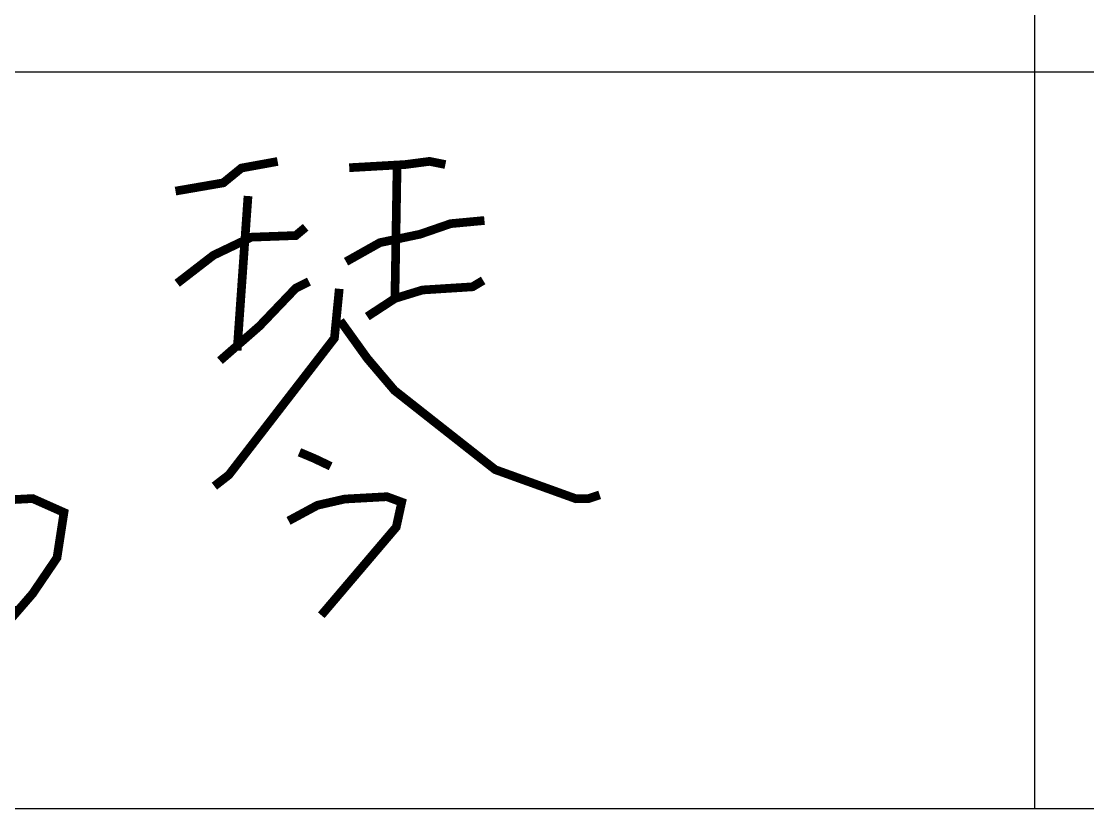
# Model space of a CAD drawing. Extents: x 5188914 to 7068445, y -542675 to 2032183.
# Drawn here: x 5236913 to 5237854, y -319337 to -318643 of the extents above; entities that cross this region are included whole.
import ezdxf

# ---------------------------------------------------------------- set-up
doc = ezdxf.new("R2010")
doc.units = 0
doc.header["$LTSCALE"] = 1000
doc.header["$MEASUREMENT"] = 0
doc.layers.get('0').update_dxf_attribs({"linetype": 'CONTINUOUS'})

# ---------------------------------------------------------------- blocks, each defined once
blk = doc.blocks.new('A$C744C32FA')
at = {"const_width": 30}
for points in [[(942.2, 897.6), (1106.9, 926), (1169.4, 977), (1294.3, 999.7)], [(1541.1, 978.1), (1734.1, 989.1), (1817.8, 1000), (1872.5, 989.1)], [(1706.1, 987.5), (1698.5, 527.6)], [(1192.1, 880.6), (1163.7, 477.9), (1154.6, 348.5)], [(1530.1, 654.4), (1646.7, 719.9), (1785.1, 749), (1890.7, 785.4), (2007.2, 796.3)], [(947.9, 580), (1072.8, 676.4), (1203.4, 738.8), (1356.7, 744.5), (1390.8, 772.8)], [(1095.5, 313.4), (1231.8, 432.5), (1356.7, 563), (1402.2, 585.7)], [(1603.2, 465.3), (1698.5, 527.6), (1793.8, 556.9), (1966.1, 567.8), (2002.8, 589.8)], [(1506.7, 561), (1490, 391), (1399.9, 274.3), (1309, 156.7), (1214, 33.6), (1126, -80.4), (1076.2, -119)], [(1510, 451), (1603.4, 321), (1696.9, 211), (1853.7, 87.6), (1966.7, -1.2), (2044.2, -62.1), (2137.4, -95.7), (2323, -162.6), (2364.3, -162.4), (2404.4, -149), (2384.3, -155.7)], [(1369.4, -2.1), (1420.6, -23.6), (1477.1, -50.5)], [(-192.7, -326.9), (-58.5, -249.7), (153.5, -177.7), (449.6, -161.7), (557.7, -209.7), (533.7, -365.6), (449.6, -489.5), (345.6, -609.4)], [(1331.8, -238.6), (1431.3, -184.9), (1525.5, -163.4), (1670.8, -155.3), (1721.9, -174.1), (1703.1, -260.1), (1444.8, -563.8)], [(-2.5, -681.3), (141.5, -597.4), (325.6, -529.4), (397.6, -549.4)]]:
    blk.add_lwpolyline(points, dxfattribs=at)

msp = doc.modelspace()

# ---------------------------------------------------------------- linework, layer by layer
for p, q in [((5237807.19, -319337.32), (5237807.19, -316087.32)), ((5237807.19, -319337.32), (5237807.19, -316087.32)), ((5234307.19, -318687.32), (5239807.19, -318687.32)), ((5234307.19, -319337.32), (5252307.19, -319337.32))]:
    msp.add_line(p, q)

# ---------------------------------------------------------------- block references
at = {"xscale": 0.2559999999994034, "yscale": 0.2559999999994034, "zscale": 0.2559999999994034}
msp.add_blockref('A$C744C32FA', (5236807.66, -319022.4), dxfattribs=at)

doc.saveas('drawing.dxf')
